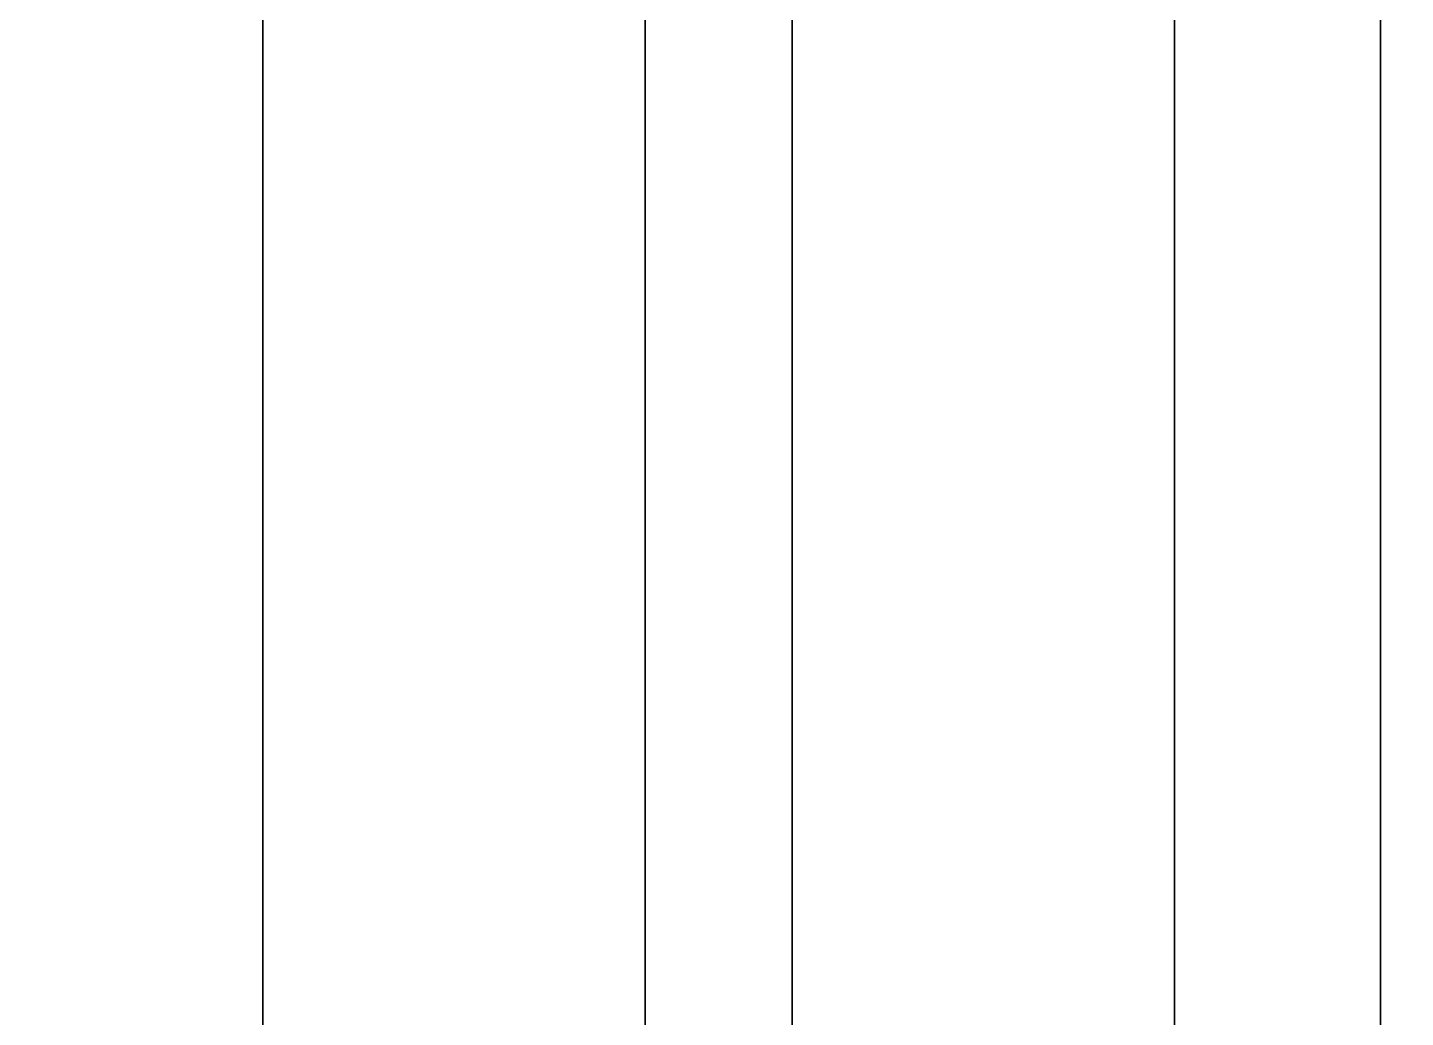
# Model space of a CAD drawing. Extents: x -100 to 4856, y -100 to 4830.
# Drawn here: x 524.01 to 570.85, y 2172.81 to 2206.46 of the extents above; entities that cross this region are included whole.
import ezdxf

# ---------------------------------------------------------------- set-up
doc = ezdxf.new("R2010")
doc.units = 0
for name, color, linetype in [('LAYER0', 7, 'CONTINUOUS'), ('LAYER148', 7, 'CONTINUOUS'), ('LAYER152', 7, 'CONTINUOUS'), ('LAYER163', 7, 'CONTINUOUS'), ('LAYER382', 9, 'CONTINUOUS'), ('LAYER640', 9, 'CONTINUOUS'), ('LAYER698', 9, 'CONTINUOUS')]:
    doc.layers.add(name, color=color, linetype=linetype)

msp = doc.modelspace()

# ---------------------------------------------------------------- linework, layer by layer
at = {"layer": 'LAYER0', "invisible_edges": 1}
for points in [[(4856, 4830, -5), (-100, -100, -5), (-100, 4830, -5), (4856, 4830, -5)], [(-100, -100, -5), (4856, 4830, -5), (4856, -100, -5), (-100, -100, -5)], [(4856, -100), (-100, 4830), (-100, -100), (4856, -100)], [(-100, 4830), (4856, -100), (4856, 4830), (-100, 4830)]]:
    msp.add_3dface(points, dxfattribs=at)
at = {"layer": 'LAYER148', "invisible_edges": 1}
for points in [[(20, 2238, 80), (570, 1458, 80), (20, 1458, 80), (20, 2238, 80)], [(570, 1458, 80), (20, 2238, 80), (570, 2238, 80), (570, 1458, 80)], [(570, 2238, 98), (20, 1458, 98), (570, 1458, 98), (570, 2238, 98)], [(20, 1458, 98), (570, 2238, 98), (20, 2238, 98), (20, 1458, 98)], [(570, 2238, 98), (570, 1458, 80), (570, 2238, 80), (570, 2238, 98)], [(570, 1458, 80), (570, 2238, 98), (570, 1458, 98), (570, 1458, 80)]]:
    msp.add_3dface(points, dxfattribs=at)
at = {"layer": 'LAYER152', "invisible_edges": 1}
for points in [[(532, 2238, 80), (532, 1458), (532, 1458, 80), (532, 2238, 80)], [(532, 1458), (532, 2238, 80), (532, 2238), (532, 1458)], [(550, 2238), (532, 1458), (532, 2238), (550, 2238)], [(532, 1458), (550, 2238), (550, 1458), (532, 1458)], [(550, 1458, 80), (532, 2238, 80), (532, 1458, 80), (550, 1458, 80)], [(532, 2238, 80), (550, 1458, 80), (550, 2238, 80), (532, 2238, 80)], [(550, 2238), (550, 1458, 80), (550, 1458), (550, 2238)], [(550, 1458, 80), (550, 2238), (550, 2238, 80), (550, 1458, 80)]]:
    msp.add_3dface(points, dxfattribs=at)
at = {"layer": 'LAYER163', "invisible_edges": 1}
for points in [[(20, 1458, 2539), (570, 2238, 2539), (20, 2238, 2539), (20, 1458, 2539)], [(570, 2238, 2539), (20, 1458, 2539), (570, 1458, 2539), (570, 2238, 2539)], [(570, 1458, 2521), (20, 2238, 2521), (570, 2238, 2521), (570, 1458, 2521)], [(20, 2238, 2521), (570, 1458, 2521), (20, 1458, 2521), (20, 2238, 2521)], [(570, 1458, 2521), (570, 2238, 2539), (570, 1458, 2539), (570, 1458, 2521)], [(570, 2238, 2539), (570, 1458, 2521), (570, 2238, 2521), (570, 2238, 2539)]]:
    msp.add_3dface(points, dxfattribs=at)
at = {"layer": 'LAYER382', "invisible_edges": 1}
for points in [[(570, 1849.5, 2537), (570, 2245.5, 83), (570, 1849.5, 83), (570, 1849.5, 2537)], [(570, 2245.5, 83), (570, 1849.5, 2537), (570, 2245.5, 2537), (570, 2245.5, 83)], [(588, 1849.5, 83), (570, 2245.5, 83), (588, 2245.5, 83), (588, 1849.5, 83)], [(570, 2245.5, 83), (588, 1849.5, 83), (570, 1849.5, 83), (570, 2245.5, 83)], [(570, 1849.5, 2537), (588, 2245.5, 2537), (570, 2245.5, 2537), (570, 1849.5, 2537)], [(588, 2245.5, 2537), (570, 1849.5, 2537), (588, 1849.5, 2537), (588, 2245.5, 2537)]]:
    msp.add_3dface(points, dxfattribs=at)
at = {"layer": 'LAYER640', "invisible_edges": 1}
for points in [[(545, 3045, 2640), (545, 1440, 2540), (545, 1440, 2640), (545, 3045, 2640)], [(545, 1440, 2540), (545, 3045, 2640), (545, 3045, 2540), (545, 1440, 2540)], [(563, 3045, 2540), (545, 1440, 2540), (545, 3045, 2540), (563, 3045, 2540)], [(545, 1440, 2540), (563, 3045, 2540), (563, 1440, 2540), (545, 1440, 2540)], [(563, 1440, 2640), (545, 3045, 2640), (545, 1440, 2640), (563, 1440, 2640)], [(545, 3045, 2640), (563, 1440, 2640), (563, 3045, 2640), (545, 3045, 2640)], [(563, 3045, 2540), (563, 1440, 2640), (563, 1440, 2540), (563, 3045, 2540)], [(563, 1440, 2640), (563, 3045, 2540), (563, 3045, 2640), (563, 1440, 2640)]]:
    msp.add_3dface(points, dxfattribs=at)
at = {"layer": 'LAYER698', "invisible_edges": 1}
for points in [[(570, 3043, 80), (570, 1440), (570, 1440, 80), (570, 3043, 80)], [(570, 1440), (570, 3043, 80), (570, 3043), (570, 1440)], [(588, 3043), (570, 1440), (570, 3043), (588, 3043)], [(570, 1440), (588, 3043), (588, 1440), (570, 1440)], [(588, 1440, 80), (570, 3043, 80), (570, 1440, 80), (588, 1440, 80)], [(570, 3043, 80), (588, 1440, 80), (588, 3043, 80), (570, 3043, 80)]]:
    msp.add_3dface(points, dxfattribs=at)

doc.saveas('drawing.dxf')
